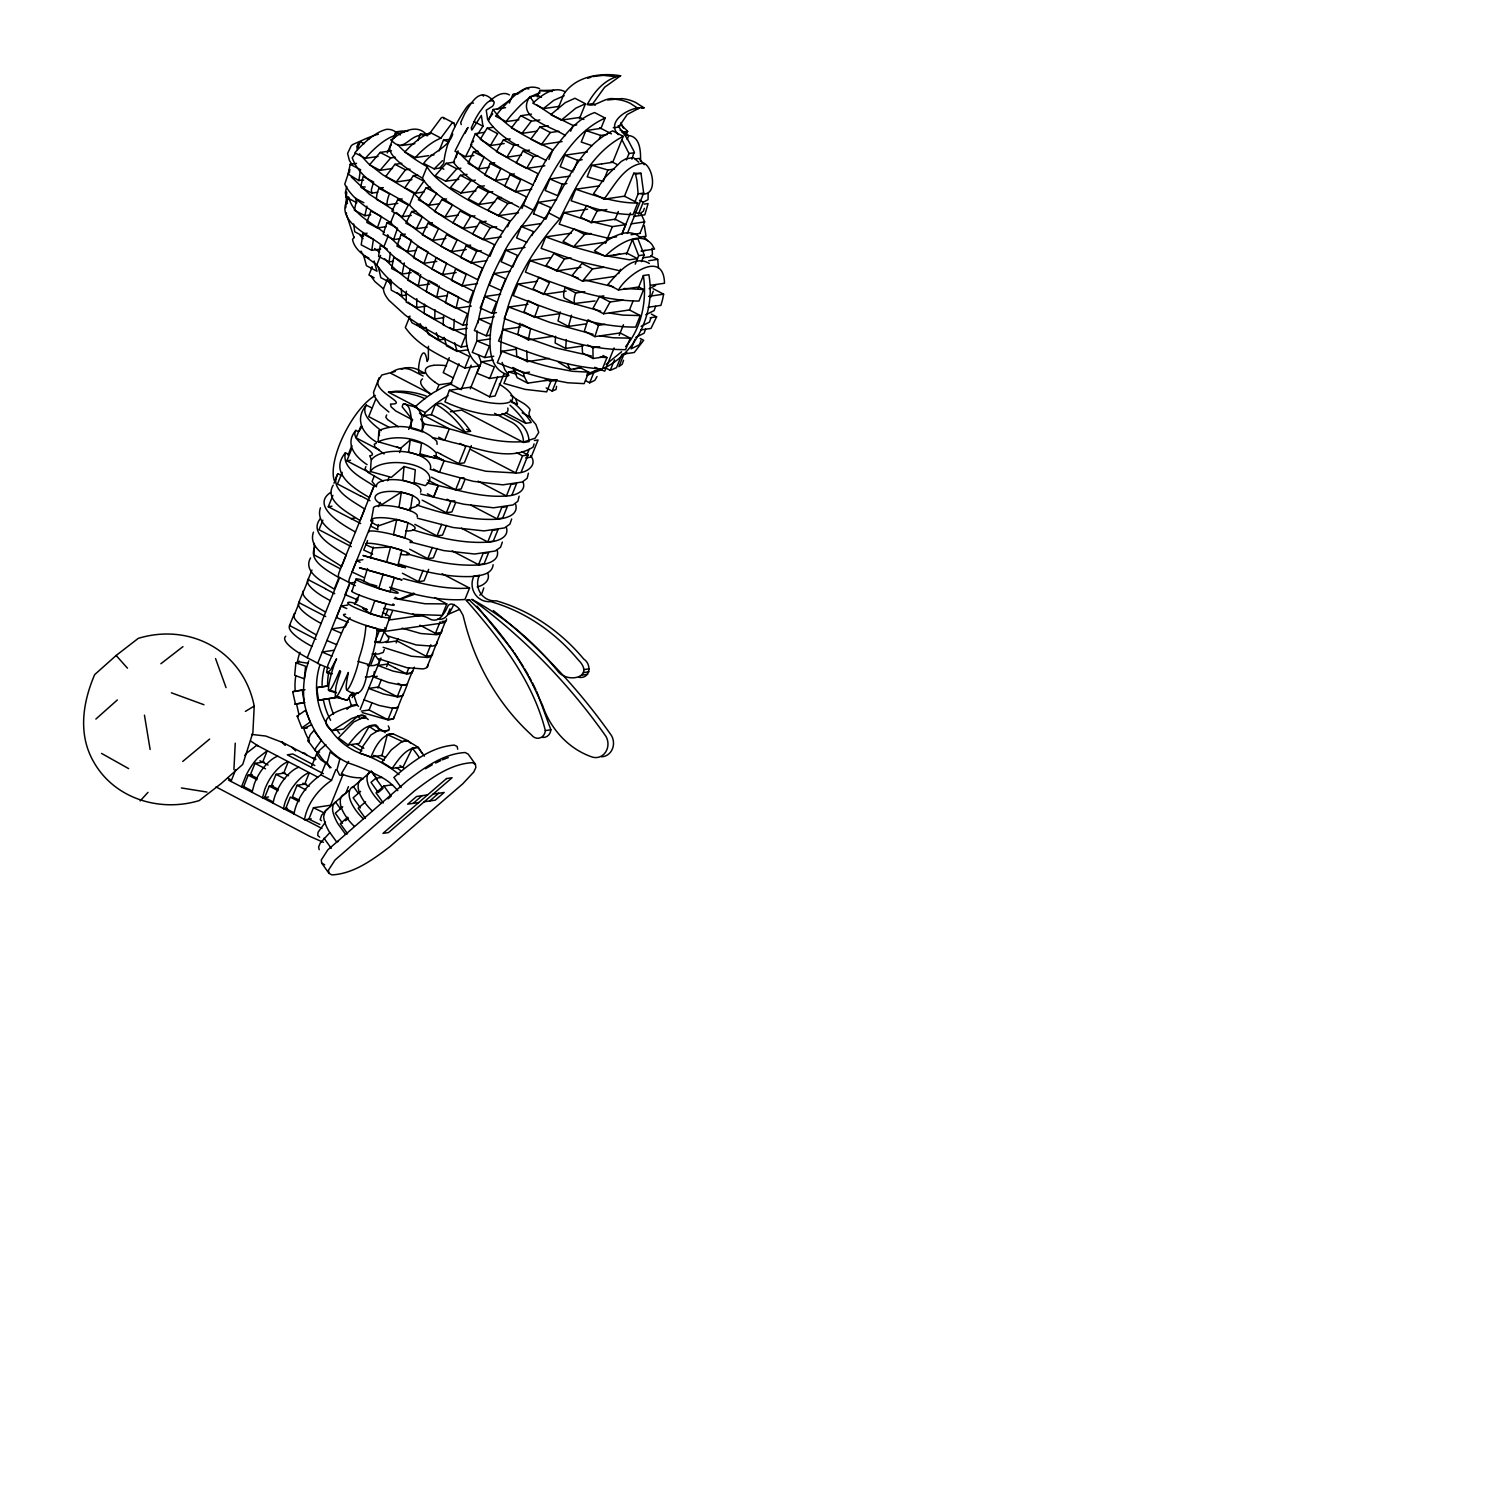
<?xml version="1.0" encoding="UTF-8"?>
<svg xmlns="http://www.w3.org/2000/svg" width="1491" height="1491" viewBox="0 0 1491 1491"><rect width="100%" height="100%" fill="white"/><g stroke="black" fill="none" stroke-linecap="round" stroke-linejoin="round"><path stroke-width="1.5" d="M330.983 674.249L326.659 672.143L327.908 665.061L342.893 630.134A29.559 11.127 -73.7 0 1 350.05 617.721M314.321 543.376L313.893 554.838L340.265 568.742M233.919 769.673L235.243 743.189M254.216 706.082L252.892 732.584L242.753 764.38L221.283 783.483L199.198 800.592C159.798 812.483 114.472 798.766 93.709 761.938C77.793 734.448 82.695 702.522 94.678 674.603L116.149 655.481L138.253 638.372C190.662 622.399 243.443 651.623 254.216 706.082L245.4 711.393M406.335 291.23L406.186 302.058L416.697 307.537L425.904 306.195M416.753 298.666L416.697 307.537M519.11 496.168L517.899 501.218L513.053 504.946L493.502 507.797L463.831 504.238L420.611 494.024M528.392 473.225L527.18 478.276L522.335 482.003L502.784 484.855L473.113 481.295L438.447 471.957A24.154 5.759 22 0 0 430.284 469.348A30.305 14.071 4 0 0 406.689 452.053A30.305 14.071 4 0 0 371.184 460.234L370.402 471.51L391.35 477.362L404.042 466.497L415.299 469.777L414.069 483.606L402.812 480.326L404.042 466.497M410.267 439.957L408.534 452.034L419.81 455.314L421.524 443.237L410.267 439.957L400.632 448.251L378.136 441.765L378.919 430.508C397.165 422.549 423.071 426.724 436.807 441.392L437.105 444.393M532.958 685.04L542.519 705.28A82.49 74.159 81.7 0 0 592.673 757.186A14.015 12.599 81.7 0 0 605.737 751.93A14.015 12.599 81.7 0 0 605.98 736.405A597.09 536.872 81.7 0 0 482.339 607.172L471.827 599.345L477.288 602.327A296.989 267.038 81.7 0 1 557.466 670.782C567.475 684.35 595.766 677.1 578.191 659.823A193.14 173.646 81.7 0 0 490.781 601.619C476.766 602.849 468.044 588.106 473.914 576.16L479.431 575.358C473.579 587.305 482.283 602.029 496.317 600.817A193.14 173.646 81.7 0 1 583.708 659.022C592.132 664.39 590.231 679.374 578.62 677.268M428.42 346.266L428.364 359.107L427.153 361.512C423.742 339.296 416.846 366.413 418.99 372.899M349.416 172.676L349.695 169.322L344.756 184.176C353.982 202.422 374.26 211.741 390.605 222.625C414.684 248.102 446.927 263.926 477.735 279.73L482.394 268.212C452.071 252.724 420.555 237.088 396.494 212.486M371.762 250.358L373.402 239.324L362.853 233.826L361.213 244.859L371.762 250.358L380.69 249.053M295.908 662.787L305.58 666.272L304.332 678.796L294.659 675.33L295.908 662.787L299.393 661.203M411.162 272.704L402.141 274.009L404.322 262.901M553.068 336.295L528.317 339.855L530.535 328.728L521.757 324.162M587.622 344.961L592.896 347.72L593.064 358.492L605.383 356.703M393.344 261.279L389.095 261.894L390.4 252.519M424.488 304.183L424.227 313.464L434.738 318.944L443.833 317.62M434.999 309.681L434.738 318.944M443.535 316.167L443.107 324.777L453.655 330.294L467.186 328.318M454.308 319.391L453.655 330.294M477.12 330.909L476.785 341.253M555.584 336.239L555.137 342.967L565.648 348.447L583.13 345.949M566.319 339.613L565.648 348.447M293.895 814.31C296.672 798.114 307.556 783.949 320.975 774.873L326.175 761.994M315.309 750.663L307.947 740.654L310.184 734.821L313.93 730.441L321.292 740.468L315.607 748.221L315.309 750.663L316.67 751.986L319.614 752.116M401.359 492.123L399.01 507.313L410.267 510.612L412.616 495.403L401.359 492.123L382.125 504.443L378.733 502.635A22.365 8.256 7 0 1 384.995 491.788A22.365 8.256 7 0 1 415.765 497.379A22.365 8.256 7 0 1 409.522 508.226M493.13 564.698C492.198 574.762 479.319 575.768 471.491 576.532C446.704 577.408 422.233 571.37 398.749 564.008M483.792 587.939L482.059 593.101L479.785 595.189M502.337 542.072L500.585 547.216L495.142 551.036L474.678 554.018L443.796 550.608L409.988 541.904M511.674 518.961L509.922 524.105L504.48 527.926L484.016 530.908L453.134 527.516L417.517 518.234M346.918 690.184C366.581 703.51 365.332 672.404 370.253 661.706A50.862 19.141 -73.7 0 0 377.167 628.736L365.91 625.437A50.862 19.141 -73.7 0 1 358.977 658.407C358.101 671.341 340.041 712.828 348.391 672.478C345.763 676.914 332.12 714.133 336.034 686.494A41.692 15.693 -73.7 0 1 340.656 671.528L339.724 670.559C321.683 714.04 329.157 675.218 336.556 658.798L330.629 669.794L327.219 673.149M370.719 214.872L364.904 215.71L366.898 206.149M429.725 284.036L418.263 285.713L420.686 274.549M556.572 386.318L556.031 389.486L552.192 391.071L546.191 387.94M252.035 792.373L254.309 783.912A22.961 8.424 -62.4 0 1 261.205 770.735L264 767.064A38.486 14.127 -62.4 0 1 277.848 756.198M273.077 803.351L273.431 801.394A22.961 8.424 -62.4 0 1 275.332 794.889L278.388 788.087A23.744 8.722 -62.4 0 1 282.228 781.713L285.042 778.041A38.486 14.127 -62.4 0 1 298.89 767.194M346.695 192.022L345.763 207.678M371.184 520.993L373.44 508.785A22.365 5.405 10.5 0 1 396.476 506.865A22.365 5.405 10.5 0 1 417.033 516.911M560.243 311.917L557.988 320.938L568.5 326.436L571.538 315.197M377.596 528.522L378.397 524.534M396.755 519.483L393.512 534.673L404.788 537.971L408.012 522.763L396.755 519.483L378.453 525.876L375.024 524.329A22.365 5.405 10.5 0 1 380.615 517.675A22.365 5.405 10.5 0 1 411.236 524.385A22.365 5.405 10.5 0 1 405.627 531.038M520.005 323.249L517.806 334.375L528.317 339.855M653.077 288.676L663.625 294.174L662.526 299.672L660.904 305.375L648.156 307.239M437.422 284.986L428.663 280.401L426.202 291.565L436.714 297.063L439.174 285.899M456.041 308.339L458.613 297.156L448.083 291.658L445.492 302.822L456.041 308.339L471.268 306.102M477.959 322.988C482.04 298.759 491.527 275.779 503.138 254.234C512.382 233.584 531.262 218.972 539.257 197.968C555.043 167.756 572.581 132.736 605.141 118.069L600.966 128.375L585.888 130.574L581.248 142.055L591.908 145.652M386.654 561.902L397.911 565.182L401.843 550.272L390.586 546.992L386.654 561.902L362.947 555.491L405.571 567.68L397.389 565.555M387.343 734.578L402.328 741.474L407.844 740.673L392.86 733.777L387.343 734.578L381.994 755.415L370.961 757.018L359.89 753.216L363.133 745.91L370.886 734.988L378.975 730.124L382.441 730.441L385.2 732.603M373.328 547.122L370.476 557.951M377.335 227.937L381.416 216.549L370.886 211.032L366.805 222.439L377.335 227.937L386.169 226.651M363.208 608.645L367.01 609.558M393.605 239.622L397.501 228.235L386.989 222.755L383.094 234.124L393.605 239.622L400.147 238.653M407.472 251.625L411.535 240.237L400.986 234.739L396.941 246.127L407.472 251.625L415.952 250.395L417.517 246.388L428.029 251.867L423.966 263.273L413.454 257.775L415.84 250.544M534.561 317.341L538.624 305.953L528.112 300.455L524.031 311.861L534.561 317.341L559.088 313.762M598.525 325.299L587.976 319.782L584.323 331.132L594.872 336.631L598.525 325.299L605.029 324.348M367.457 568.537L363.785 580.595M383.15 574.165L378.751 588.516L390.008 591.797L394.407 577.446L359.443 567.754L402.067 579.924L393.885 577.8M456.004 157.599L457.718 151.877M231.012 781.414L235.653 769.766M370.961 757.018C374.819 747.904 379.925 737.244 390.027 733.926L393.494 734.262M395.19 371.483L381.826 375.005L378.174 380.82C373.775 392.282 410.044 404.359 390.512 404.042L391.089 406.838L395.767 410.994L412.522 419.828L408.664 429.389M534.113 443.889L533.107 447.095C509.251 462.247 477.642 447.971 452.425 442.417A71.848 17.128 22 0 0 445.399 440.479L443.125 439.92A71.848 17.128 22 0 0 432.427 437.664M351.895 591.48L355.864 579.365M650.896 317.844L649.48 322.093L641.149 326.287M655.555 306.326L654.139 310.575L645.789 314.787M640.944 340.47L639.509 344.663L631.103 348.857L634.98 339.296M645.584 328.989L644.149 333.183L635.744 337.376M360.226 171.148L358.921 180.299L363.636 180.169M644.354 208.311L643.385 211.163L640.627 213.213L638.595 213.753L634.812 211.778M639.956 233.416L644.652 221.805L640.944 213.53M623.555 360.263L622.194 364.214L618.895 366.656L623.536 355.175L626.835 352.733M356.573 602.196L359.107 594.872M370.308 613.696L374.8 600.593L386.076 603.874L381.584 616.994L370.308 613.696L363.245 608.477M385.74 629.034L389.897 617.05M584.789 291.658L575.75 292.963L575.153 294.64A15.264 5.61 -62.4 0 0 574.836 303.456L595.039 300.958M597.034 376.533L594.834 380.335L589.653 382.814L585.572 380.69M462.005 285.862L466.143 274.456L455.594 268.939L451.456 280.345L462.005 285.862L477.53 283.588M442.454 274.549L446.592 263.199L436.08 257.719L431.924 269.051L442.454 274.549L456.171 272.573M346.732 186.45L345.334 192.712L346.285 197.259L356.815 202.776L355.864 198.21M384.305 649.61L383.206 652.443L378.938 653.878A48.774 11.63 22 0 1 372.098 653.971M356.517 163.358L350.18 164.29L348.204 174.112L359.163 180.821M511.935 495.161L516.576 483.55L511.059 484.37L506.418 495.963C479.263 498.124 453.283 488.303 427.041 483.065M387.287 152.977L395.767 131.898L401.284 131.096A124.443 111.9 81.7 0 1 407.919 131.171M471.081 449.723L515.681 472.871L522.54 455.799L528.075 454.997L521.198 472.069M357.933 147.404L360.263 141.645L364.158 143.676M391.033 140.042C400.054 132.96 415.225 123.473 425.475 133.5M395.078 136.762L396.625 132.941L400.445 134.917M383.336 187.624L378.882 188.276L377.577 191.948A17.911 6.56 -62.4 0 0 376.552 199.403L387.101 204.919L397.836 203.354M391.071 139.93C403.204 153.629 408.124 136.389 420.723 135.271M417.815 140.545L420.387 134.19L429.93 134.209M372.228 266.796L368.911 275.034L374.166 277.792M390.605 222.625L394.481 213.027M389.971 237.144C413.492 260.85 443.964 276.133 473.411 291.155L468.789 302.636C438.727 287.223 407.341 271.735 383.783 246.928L388.424 235.448L387.436 234.833M467.354 324.498L462.844 325.168C432.353 308.674 397.426 294.044 376.757 264.969L380.615 255.408M414.181 193.606A138.309 32.988 22 0 0 477.008 236.193L494.621 244.822L489.98 256.34L472.349 247.711A138.309 32.988 22 0 1 409.522 205.124L414.181 193.606L382.963 174.913L368.352 163.581L359.461 153.834M503.287 231.571L489.272 224.806A108.135 25.794 22 0 1 422.456 178.119L427.097 166.638L424.544 165.203A82.173 19.607 22 0 1 397.687 144.459M439.118 150.852L443.461 140.117L449.276 139.409M467.373 346.061L461.073 346.974L439.696 336.407A117.733 28.087 22 0 1 404.993 314.918L389.002 300.381A117.733 28.087 22 0 1 383.467 288.863L387.343 279.302M458.072 150.833L453.413 162.333C469.814 183.523 495.683 194.725 518.793 207.044M345.39 452.779C328.505 473.113 354.057 488.638 369.433 497.528L374.055 486.103C363.096 478.331 341.495 469.125 345.39 452.779L348.484 454.382M333.984 483.252L337.861 473.672L341.774 475.704M484.519 132.326L475.294 133.668L470.653 145.186C488.097 163.134 511.208 174.242 533.387 185.182M357.933 431.439L355.864 430.377C344.216 443.852 355.417 457.066 367.084 464.633M371.576 407.844L366.301 405.105C354.429 419.4 362.276 433.62 376.478 442.1M379.199 377.614L373.533 392.301L374.148 396.01L380.205 404.732L388.871 412.038M322.876 520.135L318.999 529.715L351.354 546.675M360.654 523.546L328.281 506.754L332.866 495.385M342.203 472.312L337.488 483.979L360.263 495.869M369.619 472.722L346.844 460.831L351.466 449.35M360.747 426.389L356.107 437.869L378.9 449.76M375.657 399.42L368.687 416.641L389.058 427.265M505.542 107.687L493.13 109.495L488.489 120.976C502.169 140.434 525.82 149.827 546.246 160.543M409.969 316.055L405.328 327.554C419.306 347.627 443.796 357.057 464.819 368.035L480.195 365.78M294.156 614.031L289.515 625.512L316.017 639.341M303.419 591.07L298.796 602.55L325.672 616.529M311.936 570.028L308.059 579.608L325.597 588.74M293.783 616.1L299.561 601.879A47.768 11.388 22 0 0 321.124 623.443M509.344 103.065L512.792 94.567L520.042 92.647M262.64 762.162L267.28 750.681L257.309 758.453A31.031 11.388 -62.4 0 0 251.513 765.927L249.91 768.424A32.504 11.928 -62.4 0 0 246.108 775.227L241.467 786.857L243.667 786.54L248.233 775.134L252.147 774.556M264.149 761.994L254.998 763.336L250.376 774.761L257.403 778.414M374.409 475.685L372.079 481.444L376.328 486.811M403.446 403.8L416.734 407.416L420.872 413.026A49.725 18.712 -73.7 0 1 422.326 420.238L422.549 431.775L411.292 428.495L411.069 416.94A49.725 18.712 -73.7 0 0 409.615 409.727C409.373 406.372 402.794 400.091 402.216 406.838L412.522 419.828M541.382 97.288L537.878 95.461L529.883 96.617C514.973 118.46 552.565 126.679 565.462 135.644M373.961 486.103L339.184 572.209A6.374 2.348 -62.4 0 0 339.613 577.539L307.258 657.736L317.769 663.234M537.3 96.896L539.891 90.504L553.59 90.261M387.66 480.736L389.188 476.934M399.569 452.556L401.098 448.754L396.587 446.666M372.34 521.738L349.733 577.707A6.374 2.348 -62.4 0 0 350.161 583.056L339.613 577.539M378.416 506.679L380.168 502.374M362.928 559.665L356.684 560.579L352.081 572.004L363.562 577.352M372.936 520.359L370.607 526.118L378.062 529.659M355.771 582.236L349.695 583.111L345.055 594.592L358.008 600.072M349.304 585.162L317.658 663.402L319.447 664.259A48.774 11.63 22 0 0 329.287 668.285M347.832 605.048L341.122 606.036L336.5 617.442L338.289 618.299A48.774 11.63 22 0 0 348.13 622.325M367.569 540.525L363.729 550.049L372.657 554.149M273.17 785.533L269.275 786.111L264.652 797.517L273.412 802.102M285.172 772.972L276.021 774.314L271.399 785.738L278.407 789.391M423.519 416.902L425.252 412.578L431.756 407.024A165.52 60.74 -62.4 0 1 444.113 398.041L448.12 395.73M449.238 357.728L443.218 372.62L453.469 377.987M436.677 390.512L439.006 384.771L451.885 382.889M462.844 325.168L467.484 313.688C438.112 298.591 407.192 283.588 384.697 258.763M421.338 431.57L424.432 423.929L420.63 419.12M283.681 773.139L288.303 761.659A38.486 14.127 -62.4 0 0 274.456 772.524L271.66 776.196A22.961 8.424 -62.4 0 0 264.764 789.373L262.491 797.834L268.548 796.958M346.024 625.642L347.72 621.449M354.634 604.358L357.244 597.891M431.179 414.908L435.521 404.136L441.038 403.334L446.033 406.353A96.878 87.112 81.7 0 1 469.87 430.265L470.541 431.346L465.024 432.166L431.309 414.573L424.022 415.635M507.611 226.8L509.941 221.059L493.912 213.325A108.135 25.794 22 0 1 427.097 166.638M461.073 346.974L465.695 335.494L449.592 327.61M557.914 108.936L563.971 93.914C575.88 76.153 600.631 72.332 620.61 75.799L604.638 87.242L592.878 103.624L587.342 104.426C594.182 91.473 605.626 78.296 620.61 75.799M493.838 273.561L489.197 285.079L500.939 290.391L505.579 278.873L493.838 273.561L509.829 271.232M500.641 294.212L484.836 296.523L480.195 307.985L491.918 313.296L496.466 312.644M425.252 412.578L414.722 407.08L421.207 401.526A165.52 60.74 -62.4 0 1 433.564 392.543L442.38 387.567A165.52 60.74 -62.4 0 1 450.729 384.156L458.967 363.729M521.98 208.498L526.621 196.998C502.877 185.126 477.865 173.236 459.657 153.368M505.784 250.208L501.125 261.726L512.867 266.908L517.526 255.408L505.784 250.208L525 247.413M503.939 374.111L495.087 396.01L489.57 396.811L470.97 387.12L449.369 390.269L444.914 401.843A35.504 8.461 22 0 0 451.978 404.918L455.687 406.353A41.133 9.822 22 0 0 463.235 409L467.056 410.174A49.874 11.891 22 0 0 474.567 412.168L478.238 413.007A59.64 14.22 22 0 0 485.209 414.256L486.867 414.479A67.635 16.14 22 0 0 494.416 415.057A72.724 17.352 22 0 0 499.41 414.889L501.591 414.573M494.155 316.819L478.984 319.018L474.343 330.499L486.215 335.792L490.502 335.177M534.934 181.343L538.046 173.664C515.867 162.724 492.757 151.616 475.294 133.668M541.382 223.501L521.216 226.446L516.576 237.926L526.752 242.269M464.819 368.035L469.46 356.517L455.445 349.733M548.912 159.518L552.788 149.939C531.691 139.036 507.294 129.456 493.13 109.495M306.27 783.949L297.044 785.291L292.441 796.716L299.449 800.369M490.483 338.904L476.896 340.88L472.256 352.361L484.78 357.56L493.763 356.256M491.918 313.296L496.559 301.816L484.836 296.523M471.175 365.146L461.259 389.673L450.729 384.156M533.405 213.865L538.307 202.31L556.59 199.645M311.228 767.25L317.248 752.34L325.895 744.568M304.704 784.117L309.345 772.636A38.486 14.127 -62.4 0 0 295.498 783.502L292.683 787.173A23.744 8.722 -62.4 0 0 288.844 793.547L285.787 800.35A22.961 8.424 -62.4 0 0 283.886 806.836L283.532 808.812L287.502 808.234M486.215 335.792L490.856 324.311L478.984 319.018M565.89 176.628L549.806 178.976L545.147 190.494L557.671 195.675L562.312 184.176L566.878 183.505M570.68 131.189L572.991 125.449L576.812 124.89M470.28 388.834L479.86 365.127M531.952 235.503L533.498 231.664L521.216 226.446M579.403 118.758L585.46 103.755L574.911 98.257L565.294 102.637L550.794 114.621L561.343 120.119L579.943 117.398L583.876 119.466M587.398 151.97L564.791 155.213L560.15 166.694L573.047 171.838M481.612 361.773L476.952 373.272L489.719 378.434L494.36 366.935L481.612 361.773L493.074 360.095M484.78 357.56L489.421 346.08L476.896 340.88M434.272 455.594L444.132 460.738L439.491 472.274L433.452 469.125M537.226 281.277L517.899 284.091L513.239 295.609C552.434 310.594 593.045 327.274 635.632 327.088L640.273 315.589L629.463 309.942L603.52 313.762L592.971 308.264L599.531 296.504L603.836 295.87M528 304.257L508.878 307.053L504.238 318.534C543.078 333.369 583.372 349.938 625.586 349.658L630.227 338.177L620.163 332.94L594.872 336.631M352.193 697.602L353.926 693.315M385.554 615.41L387.884 609.67M427.414 493.763L433.583 496.988L438.224 485.526L427.936 480.139M433.657 497.025L438.279 485.619M546.023 219.047L550.664 207.529L538.307 202.31M550.123 257.663L530.05 260.59L525.391 272.108C561.641 286.477 599.494 300.791 638.987 301.052L643.627 289.534L638.744 286.98L618.467 289.981L607.918 284.464C617.386 273.524 633.395 253.545 649.349 263.478M520.62 326.995L503.194 329.53L498.553 341.01C531.952 353.889 566.3 366.711 602.327 369.078L606.967 357.598L602.923 355.492M370.979 664.352L375.62 652.853M389.524 618.43L392.618 610.77M330.611 805.233L313.464 807.749L308.861 819.155L319.82 824.43M571.388 233.155L545.743 236.901L541.121 248.382L579.142 261.577L618.355 270.449M573.811 169.918L577.688 160.357L582.18 159.705M515.588 349.285L501.945 351.28L497.304 362.742L505.803 366.041A100.997 24.098 22 0 0 546.731 378.77L567.736 382.777L584.137 383.634L588.777 372.154L580.595 367.886L570.289 369.377L558.342 362.127M440.758 454.177L458.855 463.626L465.788 446.461L459.992 443.442M311.172 818.82L304.444 819.808C307.202 803.612 318.105 789.447 331.524 780.371L335.848 769.636M360.132 709.548L380.951 658.034M587.547 209.206L563.859 212.617L559.2 224.135L584.714 232.577L607.694 238.131M489.57 396.811L497.603 376.906M471.305 445.66L464.372 462.825L458.855 463.626M599.233 185.89L575.731 189.227L571.09 200.745C591.088 207.491 611.72 214.685 633.06 214.555L637.719 203.056L624.505 196.16L604.041 199.179L593.53 193.681L605.029 177.41L621.207 161.494L625.94 158.773L633.47 157.673L638.744 162.239M402.421 573.234L418.524 581.658L423.164 570.177M409.671 549.228L427.805 558.696L432.371 547.402M414.852 524.347L437.012 535.921L441.727 524.254M422.195 500.156L446.349 512.774L450.99 501.293L454.68 500.752M431.458 477.195L455.631 489.812L460.29 478.276L463.981 477.735M599.196 139.259L600.743 135.439L607.191 134.488M330.07 806.594L343.116 774.276M369.228 709.66L371.837 703.193M377.931 688.115L381.416 679.486M386.635 666.57L388.387 662.265M396.215 642.863L397.948 638.558M428.681 569.357L424.059 580.838L418.524 581.658M437.124 548.464L433.322 557.876L427.805 558.696M446.461 525.391L442.529 535.101L437.012 535.921M455.743 502.392L451.885 511.953L446.349 512.774M465.043 479.394L461.148 489.011L455.631 489.812M515.103 370.924L508.599 371.874L503.958 383.392L525.074 389.375L546.675 391.872L551.316 380.354L544.42 380.354M601.712 163.861L591.797 165.315L587.174 176.795L603.24 181.473L607.862 169.993L614.46 169.023M345.819 793.119L348.428 786.652M507.015 374.521C487.65 368.314 488.936 342.744 491.229 326.436C497.081 293.205 512.326 262.23 531.653 234.795C562.126 203.205 570.55 151.281 612.671 130.835L623.219 136.352L612.726 162.314L601.674 163.917M387.958 719.743L392.599 708.244L398.078 707.442L393.456 718.942L387.958 719.743L369.116 709.977L361.362 711.095M397.221 696.763L401.862 685.282L407.341 684.481L402.719 695.962L397.221 696.763L378.397 687.016L368.706 688.432L383.69 694.042L395.693 696.483A30.286 7.231 22 0 0 403.26 693.93L398.637 705.355A30.286 7.231 22 0 1 391.071 707.908L379.087 705.467L364.084 699.857M395.32 667.987L406.484 673.802L408.832 667.968M517.433 404.098L515.625 398.768L512.326 395.842A49.725 18.712 -73.7 0 0 510.779 395.506M626.201 135.29L627.562 131.152L621.579 125.356L618.001 125.878M627.115 139.539L628.736 135.551C640.459 136.762 640.813 152.138 640.496 161.196M414.33 667.167L411.982 673L406.484 673.802M434.701 597.611L446.797 603.93L442.156 615.392L413.026 614.385L383.541 608.347M386.206 642.491L396.997 640.906L426.184 656.282L430.824 644.802M419.903 625.195L435.465 633.321L440.106 621.84M626.406 159.966L629.016 153.517L621.933 139.725M449.984 608.85L447.654 614.59L459.209 609.558M631.923 159.164L634.197 151.802L627.45 138.905L618.821 126.921L627.152 114.546L638.968 108.228M426.911 667.409L431.514 655.984M440.721 633.209L431.682 655.481L426.184 656.282M605.439 243.387L612.354 226.613L625.717 224.656L621.84 234.255M614.87 219.997L618.318 211.498M624.319 196.607L633.768 173.236L641 173.31L643.683 193.084L627.376 233.453M478.555 564.698L483.103 553.422L488.619 552.621L484.072 563.896L478.555 564.698L452.202 550.943M497.155 518.887L501.777 507.425L507.294 506.623L502.672 518.085L497.155 518.887L470.802 505.132M442.119 573.737L469.553 588.069L464.931 599.494C439.323 601.246 413.939 594.704 389.654 587.23M552.192 391.071L556.851 379.553M526.528 455.78L529.137 449.35M621.877 234.162L630.451 212.971M634.737 202.366L638.148 193.886L636.918 180.448L635.483 174.112L633.768 173.236M638.595 213.753L643.236 202.236L648.045 199.645L648.156 193.196M618.709 273.543L620.424 269.312M626.425 254.458L632.408 239.604L637.943 238.802L644.187 254.868L641.447 261.652M635.222 264.168L638.651 255.669L632.408 239.604M589.653 382.814L594.313 371.315M614.106 347.943L604.731 371.166L594.704 367.326M619.212 335.289L623.48 324.74M629.444 309.979L632.93 301.368M638.148 288.453L643.366 275.537L648.883 274.735C655.388 311.302 637.887 351.615 603.911 368.277M604.973 367.606L610.248 370.346L614.516 359.797M487.743 541.96L492.515 530.349L498.031 529.547L493.26 541.158L487.743 541.96L461.39 528.205M500.678 353.572C500.491 303.046 527.292 255.781 559.945 218.786C575.041 188.108 591.424 152.585 623.219 136.352M478.536 168.874L484.053 157.282L473.542 151.784L468.025 163.395L478.536 168.874L489.048 167.346M495.254 180.486L500.715 168.893L490.204 163.395L484.743 175.006L495.254 180.486L508.114 178.603M515.215 191.668L520.583 180.076L510.034 174.577L504.666 186.17L515.215 191.668L531.653 189.264M480.009 366.264C460.253 352.882 466.012 324.479 470.038 304.649C477.828 274.959 491.75 247.077 509.512 222.122C530.106 200.129 536.425 169.21 556.031 146.23C566.673 133.034 578.061 118.311 594.629 112.57L605.141 118.069M402.384 216.717L408.292 205.068L397.78 199.57L391.872 211.237L402.384 216.717L411.292 215.431M416.436 228.719L422.214 217.071L411.665 211.573L405.906 223.221L416.436 228.719L427.171 227.154M451.475 251.699L457.066 240.07L446.555 234.59L440.963 246.201L451.475 251.699L466.292 249.537M470.634 245.139L466.161 245.791L460.533 257.421L471.081 262.919L476.71 251.308L481.183 250.656M543.619 294.417L549.396 282.768L538.885 277.289L533.107 288.937L543.619 294.417L566.114 291.136M651.343 314.061L656.618 316.819L650.989 328.43L640.72 329.94M618.355 134.656C604.787 121.256 630.879 105.786 644.019 107.818L635.632 102.469A46.501 41.823 81.7 0 0 621.822 98.592L607.601 99.972M355.864 430.377C348.391 441.019 381.976 454.401 369.731 455.743L371.427 459.806M432.856 240.368L438.447 228.738L427.936 223.259L422.344 234.87L432.856 240.368L445.865 238.467M597.145 210.995L586.615 205.497L580.614 217.183L591.126 222.662L597.145 210.995L606.874 209.56M492.682 113.912L487.687 119.876L486.234 110.204L492.626 106.196A3.411 1.249 -62.4 0 0 493.54 104.594L493.745 104.072A3.746 1.379 -62.4 0 0 494.117 101.854C488.918 97.045 482.749 108.303 479.785 111.788A35.952 13.195 -62.4 0 0 475.182 119.392L471.268 127.946L471.771 130.09A3.094 1.137 -62.4 0 0 472.256 129.549L481.351 115.441L482.972 126.213L478.276 133.277M467.727 127.76A55.931 20.52 -62.4 0 0 460.849 139.576L454.979 151.206L465.527 156.704L471.398 145.074A55.931 20.52 -62.4 0 1 471.92 144.068M424.432 756.161A194.165 174.577 81.7 0 0 417.815 747.308L412.299 748.109L403.129 766.84L392.096 768.443L381.92 762.106L391.276 749.898L400.837 742.388L404.974 740.915L408.273 741.157L418.449 747.513L421.767 752.918M465.006 133.351L467.988 127.462M352.547 692.327L347.179 700.323L335.922 697.024M603.52 313.762L610.061 302.002L622.996 300.12M313.445 532.175C307.481 548.725 330.667 558.771 341.569 566.505L346.173 555.081C335.494 547.942 307.649 534.169 320.323 518.682M392.096 768.443C398.432 759.683 406.242 746.991 418.449 747.513M444.97 216.996L452.444 205.106L441.932 199.608L434.459 211.498L444.97 216.996L458.333 215.039M510.239 138.868L503.399 139.874L496.391 151.691L506.903 157.189L513.91 145.354L518.477 144.683M320.416 507.816C314.545 525.298 339.221 535.437 350.832 543.451M529.51 150.125L522.95 151.094L516.11 162.892L526.64 168.39L533.498 156.592L537.86 155.959M490.446 145.54L490.837 144.851A96.524 35.43 -62.4 0 1 497.118 134.525L497.659 133.687L487.147 128.189L486.588 129.046A96.524 35.43 -62.4 0 0 480.326 139.353L490.446 145.54L504.182 143.527M428.513 155.66L415.262 157.599L404.713 152.082L409.391 147.218A92.982 34.107 -62.4 0 1 430.265 132.68L441.206 117.938A7.418 2.721 -62.4 0 1 443.423 117.621L453.972 123.119L454.848 126.735M415.262 157.599L419.94 152.716A92.982 34.107 -62.4 0 1 440.814 138.178L451.736 123.455A7.418 2.721 -62.4 0 1 453.972 123.119M348.633 761.398L341.364 773.736L344.011 774.91A54.422 48.942 81.7 0 0 359.201 777.799L359.648 777.78A4.883 4.38 81.7 0 1 362.891 779.122M369.153 726.452L376.179 731.149L381.696 730.348L374.688 725.651L369.153 726.452L359.219 743.394L348.167 744.997L338.476 737.84L353.833 721.924L362.891 717.562L366.134 717.767L368.221 719.575M428.905 205.292L436.677 193.364L426.128 187.847L418.375 199.794L428.905 205.292L439.584 203.727M470.634 216.493L460.123 210.995L452.91 222.849L463.421 228.347L470.634 216.493L475.014 215.841M486.159 221.283L479.692 222.215L472.517 234.068L483.047 239.566L490.241 227.732L496.708 226.781M564.418 258.968L553.906 253.489L546.153 265.417L556.665 270.915L564.418 258.968L571.072 257.999M604.041 199.179C614.422 185.48 624.841 164.532 643.982 163.171C653.897 168.148 657.829 197.222 641.055 193.774M452.742 134.115C448.139 148.522 431.905 151.691 423.649 163.395L434.179 168.874L441.97 167.738M348.167 744.997C355.249 736.554 363.618 724.626 375.825 724.943L377.913 726.751L378.695 730.05M415.374 193.234L423.873 181.175L413.361 175.696L404.862 187.736L415.374 193.234L424.134 191.948M401.843 163.32L394.929 164.327L385.74 176.46L396.289 181.958L405.477 169.825L410.081 169.154M301.816 727.869L297.175 716.071L305.58 710.238L310.203 722.035L301.816 727.869L305.599 728.335M531.467 114.173L520.769 115.72L511.413 127.891L521.925 133.389L531.299 121.218L539.835 119.97M548.278 125.784L539.835 127.015L530.777 139.148L541.308 144.646L550.384 132.513L558.827 131.283M467.037 174.335L460.439 175.304L450.487 187.568L460.999 193.047L470.951 180.784L475.349 180.15M650.989 296.933L653.244 291.211M592.486 268.92L581.975 263.422L572.004 275.686L582.515 281.184L592.486 268.92L603.725 267.28M315.179 546.452C306.922 560.896 329.045 571.333 338.886 577.669L334.245 589.15C324.404 582.813 302.282 572.376 310.538 557.932M354.224 237.162L352.51 239.399C354.802 251.494 368.091 257.663 376.757 264.969M484.37 185.853L477.921 186.804L468.36 198.993L478.872 204.491L488.433 192.283L492.738 191.649M501.554 197.427L497.304 198.042L487.855 210.231L498.404 215.729L507.853 203.54L512.084 202.925M454.531 162.109L446.238 163.32L435.186 175.733L445.734 181.231L456.786 168.818L460.924 168.203M584.491 234.441L573.979 228.943L563.039 241.356L573.569 246.835L584.491 234.441L591.088 233.472M618.467 289.981C627.021 274.698 663.663 248.941 664.501 283.253L651.045 285.21M625.661 346.564C641.95 327.144 647.057 300.176 643.366 275.537M329.679 832.798L320.248 843.049L318.608 846.963L319.204 849.684M391.481 150.777L380.186 152.436L369.526 164.83L380.075 170.328L390.735 157.934L395.245 157.263M325.523 822.1L318.068 832.202L317.713 835.445L319.689 837.159M395.04 131.543A88.509 32.467 -62.4 0 0 386.616 129.344A88.509 32.485 -62.4 0 0 355.995 151.448L354.821 152.809L365.37 158.307L366.544 156.965A88.509 32.485 -62.4 0 1 394.5 135.606M434.179 168.874L442.473 160.674M140.173 800.909L147.982 792.373M366.301 405.105C360.17 415.56 374.222 424.767 381.1 430.675M497.006 109.421L509.736 100.121M328.039 808.513L321.609 815.242L320.155 819.696L321.497 820.665M337.861 473.672C328.076 489.626 354.113 501.721 364.755 509.121L360.095 520.639C349.453 513.239 323.435 501.144 333.201 485.171M564.921 91.659C553.291 85.527 541.177 95.778 532.809 103.159L543.32 108.657L553.813 100.307L564.138 95.759M561.343 120.119L575.843 108.135L585.46 103.755M95.853 719.072L117.323 699.969M346.9 709.343L351.373 705.336L356.908 704.535L353.74 694.806L350.068 695.346M357.821 716.165L359.89 718.569L365.407 717.767L363.357 715.363L357.821 716.165L343.34 729.062L332.288 730.665C311.749 717.152 346.937 707.219 357.039 705.094L358.548 706.324M621.617 351.746L606.129 364.382M640.198 237.628A115.292 42.307 -62.4 0 0 624.953 233.006A115.292 42.307 -62.4 0 0 600.873 245.176L594.406 250.805L604.917 256.303L611.385 250.656A115.292 42.307 -62.4 0 1 635.464 238.485A115.292 42.307 -62.4 0 1 652.107 244.71L654.549 249.053L641.95 250.898M348.801 790.621L325.187 810.974L323.659 816.602A31.031 11.798 49.2 0 0 325.15 823.256L326.026 825.455A32.504 12.357 49.2 0 0 329.101 831.493L336.5 841.744L338.42 841.464M352.267 787.621L371.296 771.22L377.353 779.588L371.296 771.22M342.744 806.761L335.289 813.191L342.52 823.312M360.598 791.367L353.143 797.797L360.375 807.917M375.751 778.302L371.017 782.384L378.248 792.504L382.982 788.441L375.751 778.302L382.143 777.37M347.738 817.217L340.302 823.647L347.533 833.767L345.39 834.084L337.991 823.833A32.504 12.357 49.2 0 1 334.916 817.795L334.04 815.596A31.031 11.798 49.2 0 1 332.549 808.942L333.108 804.972L335.587 801.972L340.414 808.718M365.612 801.823L358.175 808.234L365.407 818.373M392.524 784.751L383.97 785.999L376.03 792.839L383.262 802.959M345.502 820.74L348.484 818.186M388.033 798.859L391.201 796.119L383.97 785.999M413.156 803.388L422.102 795.672M429.725 800.965L438.652 793.268M461.222 124.592L460.719 122.448L464.633 113.875A35.952 13.195 -62.4 0 1 469.236 106.29C475.368 96.878 482.376 89.311 493.092 100.587M182.722 761.454L209.635 739.07M332.288 730.665L351.41 718.55L361.288 715.028L365.873 716.276M360.263 141.645L356.852 146.248L357.355 149.734M355.603 153.163L352.211 157.748C360.692 181.958 389.524 191.985 409.522 205.124M160.879 663.737L182.964 646.628M489.849 100.717C495.087 96.598 502.597 90.746 509.4 94.921M386.635 414.983L385.796 417.219L387.585 419.586L398.265 426.78M379.683 432.204L378.639 433.49L379.497 435.54M365.873 466.608L365.034 468.845L368.389 472.61L383.094 481.034M655.649 285.433L649.163 288.732M597.91 369.824L599.494 368.817M425.345 768.778L432.241 764.827M378.136 441.765C396.382 433.806 422.288 437.981 436.024 452.668L436.323 455.65L434.72 458.054L420.22 453.879M330.499 492.515C310.109 506.213 343.731 525.652 355.473 531.97M435.652 763.038L440.74 760.596M309.438 740.897A49.445 44.469 81.7 0 1 303.773 728.354L311.619 724.794M367.457 139.464L369.488 138.588M414.722 594.201L400.986 599.065M586.932 374.017L596.456 370.271M586.746 375.471L601.973 369.451M442.436 759.795L448.251 757.614M413.808 593.083L399.141 599.326L395.245 597.295M587.789 78.278L591.032 77.159M477.195 586.839C483.308 585.739 490.502 580.539 487.874 573.513M536.76 691.489L550.869 729.789L545.352 730.59C532.604 680.194 499.783 638.819 466.348 600.426L468.938 599.643L474.734 605.197A306.065 275.201 81.7 0 1 532.902 684.947M540.077 92.796C528.112 96.263 519.427 106.141 511.32 115.068A83.682 30.696 -62.4 0 0 506.083 121.628L495.571 116.149A83.682 30.696 -62.4 0 1 500.808 109.57C510.537 99.748 523.844 81.912 539.556 88.621M376.272 443.293L374.297 444.169L374.893 446.965L384.044 453.972M610.248 370.346L616.529 367.662L621.933 354.28L634.253 352.491L643.683 340.302L640.179 338.476M592.654 76.581L603.408 75.351L615.093 76.6M525.242 441.466L535.101 438.224L538.754 432.409L535.903 424.525L532.101 419.996A71.81 17.128 22 0 1 530.256 417.294L529.827 416.455A71.81 17.128 22 0 1 529.771 410.938L530.013 409.969A24.9 5.945 22 0 0 529.529 408.702A29.503 7.045 22 0 0 523.881 403.576L515.737 398.824M354.746 694.75L355.79 694.545L351.951 695.048M295.46 704.106L292.683 691.656L293.895 691.433L302.207 690.016L304.201 702.541A82.918 74.569 81.7 0 0 328.486 748.314A59.006 53.061 81.7 0 0 340.544 758.789L341.514 759.404A50.135 45.084 81.7 0 0 348.764 763.075L356.069 765.666A248.755 223.669 81.7 0 1 380.019 776.438L381.677 777.333A57.59 51.775 81.7 0 1 397.78 790.659M294.659 704.181L304.201 702.541A85.453 76.824 81.7 0 1 308.767 660.848M297.194 690.929L305.003 689.681M304.909 702.596L296.56 703.957L298.908 714.375M337.898 697.266L318.608 700.192L316.632 687.668L328.449 685.823M318.608 700.192L339.519 696.931M380.075 170.328L392.468 168.483M529.51 372.098L523.416 372.974L512.904 367.494L517.191 377.67L527.702 383.168L550.309 379.832M512.792 94.567L518.309 93.747M543.32 108.657L558.92 106.42M487.147 128.189L493.372 127.294M401.582 145.54L414.833 143.658M521.925 133.389L536.779 131.208M365.37 158.307L378.043 156.462M613.304 127.723L619.138 127.089M430.34 155.437L434.011 154.896M473.542 151.784L477.996 151.131M623.462 132.103L627.748 131.469M541.308 144.646L562.107 141.57M506.903 157.189L521.496 155.045M490.204 163.395L494.714 162.743M413.361 175.696L417.704 175.062M396.289 181.958L411.889 179.684M377.782 192.227L371.762 193.103L371.371 189.711L373.626 181.995L363.096 176.497L360.747 186.692L365.239 187.027M526.64 168.39L544.83 165.743M629.016 153.517L634.532 152.716M445.734 181.231L458.837 179.311M346.285 197.259L348.279 196.98L346.956 201.956A53.881 19.774 -62.4 0 0 347.459 203.577M510.034 174.577L514.395 173.944M426.128 187.847L430.508 187.214M635.259 158.978L639.21 158.4L644.168 164.681M397.78 199.57L402.216 198.918M565.853 176.721L569.991 176.106M460.999 193.047L475.983 190.867M441.932 199.608L446.536 198.937M635.483 174.112L641 173.31M411.665 211.573L415.933 210.958M478.872 204.491L494.77 202.161M386.989 222.755L391.481 222.103M427.936 223.259L432.334 222.625M362.853 233.826L367.103 233.192M638.148 193.886L643.683 193.084M498.404 215.729L518.514 212.784M400.986 234.739L405.328 234.106M463.421 228.347L476.952 226.371M644.205 204.118L648.1 203.54L644.839 214.816L633.619 216.456M591.126 222.662L615.205 219.177L625.717 224.656M483.047 239.566L501.349 236.901M631.252 223.855L644.615 221.898M423.966 263.273L436.807 261.391M607.545 238.15L616.622 236.827M631.047 234.721L640.124 233.397M573.569 246.835L605.924 242.157M639.397 237.218L646.013 236.249L644.354 225.7M471.081 262.919L486.718 260.645M604.917 256.303L619.604 254.16M614.068 255.017L626.947 253.135L637.458 258.633L629.5 259.788L605.737 255.781M641.055 251.084L645.361 250.451M638.651 255.669L644.187 254.868M642.994 257.813L650.952 256.657L652.424 254.271L652.163 248.27M556.665 270.915L580.931 267.336M390.623 279.451L391.22 290.167L401.769 295.684L405.962 295.069M648.715 260.72L657.699 259.397L658.482 268.175M436.714 297.063L447.393 295.498M582.515 281.184L615.634 276.301M408.795 316.595L412.038 322.801L422.568 328.281L426.407 327.722M648.566 296.392L663.625 294.174M425.811 327.219L428.551 334.431L439.062 339.929L445.157 339.035M568.5 326.436L585.758 323.92M650.132 317.751L656.618 316.819M444.132 337.339L446.573 345.875L457.103 351.391L468.081 349.789M592.896 347.72L599.699 346.732M516.24 347.496L516.725 356.144L527.236 361.623L549.21 358.418M416.753 406.968L388.48 392.208L395.171 391.276A96.878 87.112 81.7 0 1 426.65 396.233M489.234 378.509L508.58 375.676M573.811 368.873L580.595 367.886M450.375 411.777L461.67 410.137L523.583 442.454L529.1 441.653A22.645 20.352 81.7 0 0 517.843 421.804L502.076 413.566M506.064 413.007L525.745 423.295L531.243 422.493L530.572 421.394A96.878 87.112 81.7 0 0 510.332 400.11M346.844 460.831L350.515 460.29M534.43 440.497L538.083 439.957L531.15 457.122L525.671 457.923M515.681 472.871C525.074 473.896 538.773 465.77 530.572 455.538M328.281 506.754L331.953 506.213M351.056 518.644L354.783 518.029M466.348 600.426L470.019 599.885M422.959 615.112L393.121 619.473A48.774 11.63 22 0 1 388.834 619.678M345.521 626.891L331.636 628.922L333.369 629.78A48.774 11.63 22 0 0 341.234 633.041M441.932 621.579L445.604 621.039L440.963 632.519L435.465 633.321M334.208 650.244L322.261 651.996L324.05 652.853A48.774 11.63 22 0 0 331.915 656.115M377.223 676.318L373.346 676.877L388.35 682.487L400.334 684.928A30.286 7.231 22 0 0 407.9 682.375L412.522 670.95A30.286 7.231 22 0 1 404.956 673.522L392.953 671.08L377.969 665.471L387.66 664.054L395.32 668.043M316.632 687.668L327.685 686.065M583.689 669.627L589.206 668.825M583.466 672.59L588.982 671.789M582.161 675.069L587.678 674.267M303.773 728.354L307.463 727.813M383.28 731.186L388.778 730.385M427.619 794.871L416.567 796.492L407.639 804.189L418.691 802.568M433.136 794.069L444.188 792.448L435.242 800.164L424.208 801.767M506.083 121.628L518.887 119.783M465.527 156.704L473.858 155.511M296.206 691.209L292.683 691.656M433.881 365.332L431.756 365.63A72.724 17.352 22 0 0 428.364 366.693A67.635 16.14 22 0 0 425.867 368.743L425.625 369.246A59.342 14.146 22 0 0 425.587 372.172L425.83 372.843A49.874 11.891 22 0 0 427.619 375.676L428.979 377.223A41.133 9.822 22 0 0 432.614 380.41L434.869 382.087M388.48 392.208L389.636 392.077A96.878 87.112 81.7 0 1 421.133 397.035L424.972 398.749M446.797 603.93L424.972 603.743L394.22 598.431M515.774 472.982L485.88 471.249L443.069 460.533A24.154 5.759 22 0 0 426.799 456.488L423.668 456.078A31.218 7.455 22 0 1 419.157 455.072M469.553 588.069C447.095 589.746 424.767 584.547 403.278 578.601M523.49 441.616C500.901 443.405 478.518 437.366 457.066 430.936A71.848 17.128 22 0 0 450.04 429.017L447.766 428.439A71.848 17.128 22 0 0 431.29 425.326L428.234 424.823A24.9 5.945 22 0 1 424.711 424.003L424.432 423.929M552.583 380.429L556.982 380.112M549.266 381.062L555.863 380.596M637.719 203.056C616.361 203.186 595.748 195.973 575.731 189.227M640.273 315.589L622.996 315.123L609.465 313.054M630.227 338.177L612.95 337.749L599.568 335.699M390.586 546.992L373.44 547.924L369.954 546.619A22.365 2.74 13.4 0 1 374.744 543.824A22.365 2.74 13.4 0 1 405.123 551.577A22.365 2.74 13.4 0 1 400.352 554.372M539.891 90.504L552.229 91.473M251.569 734.411L265.789 736.051L282.824 742.555M641.503 107.874L644.019 107.818M588.777 372.154L572.376 371.296L551.372 367.289A100.997 24.098 22 0 1 510.444 354.56L501.945 351.28M643.627 289.534L624.17 288.471M422.773 134.712L428.234 134.712M600.09 357.132L606.967 357.598M342.762 775.45L339.594 775.115L336.947 769.766L339.836 759.18L330.126 751.986L327.237 762.572L329.884 767.921M612.354 226.613L591.349 221.581M591.48 356.014L555.304 347.813L503.194 329.53M420.313 372.843L424.357 373.458M308.302 663.29L297.51 661.631A44.19 39.735 81.7 0 1 300.045 652.331M181.399 787.956L207.007 792.056M420.387 134.19L427.675 135.756M613.491 286.812L584.211 279.842M600.724 311.153L559.46 299.672L517.899 284.091M593.083 334.301L550.16 322.503L508.878 307.053M603.687 255.352L573.327 246.854L545.743 236.901M600.743 135.439L585.888 130.574M607.862 169.993L591.797 165.315M516.445 374.26L508.599 371.874M414.517 482.637L425.215 485.637L426.538 484.631A30.305 14.071 4 0 0 410.454 464.186A30.305 14.071 4 0 0 370.402 471.51M511.748 402.44L517.47 404.024M371.259 584.342L376.943 586.038M366.879 609.484L352.715 602.662A22.365 2.796 19.2 0 0 355.212 607.694A22.365 2.796 19.2 0 0 384.995 617.535A22.365 2.796 19.2 0 0 382.497 612.503M357.915 661.352L369.172 664.651M326.659 672.143L332.288 673.802M328.244 689.848L335.755 692.048M329.008 690.687L336.519 692.868M335.065 696.427L347.179 700.323M578.135 278.016L530.05 260.59M443.461 140.117L449.071 141.887M589.374 221.059L563.859 212.617M412.839 529.827C437.124 537.338 462.508 543.842 488.116 542.109C496.093 541.68 509.531 538.121 506.437 527.553M406.968 553.701C429.427 560.523 452.798 566.058 476.43 565.07C484.78 564.809 500.342 561.902 497.193 550.272M402.123 628.177L420.797 633.526L436.639 634.719A48.774 11.63 22 0 0 441.802 630.358M416.79 504.983C441.914 513.407 468.249 520.191 494.956 519.334C503.343 518.98 518.868 516.203 515.737 504.536M171.372 692.793L203.969 704.74M323.435 842.303L309.699 836.321L216.027 786.894M577.688 160.357L564.791 155.213M562.312 184.176L549.806 178.976M358.194 693.483L357.132 692.625M387.697 635.93L416.194 644.951L432.017 646.125A48.774 11.63 22 0 0 437.198 641.782M383.112 647.299L411.516 656.264L427.432 657.494A48.774 11.63 22 0 0 432.595 653.151M378.49 658.724L406.894 667.67L422.81 668.919A48.774 11.63 22 0 0 427.992 664.557M362.164 712.568L386.411 719.445A30.286 7.231 22 0 0 393.978 716.873M572.991 125.449L551.968 115.012L537.114 105.134M533.648 213.828L545.408 218.804M349.695 583.111L355.268 585.609M291.696 747.121L295.684 750.868M321.944 828.437L228.514 780.128M324.442 813.024L313.464 807.749M449.369 390.269L449.555 390.362A35.504 8.461 22 0 0 456.619 393.438L460.328 394.873A41.133 9.822 22 0 0 467.876 397.519L471.696 398.693A49.874 11.891 22 0 0 479.207 400.688L482.879 401.526A59.64 14.22 22 0 0 489.849 402.775L491.508 402.999A67.635 16.14 22 0 0 499.056 403.576A72.724 17.352 22 0 0 504.107 403.39L506.232 403.092A72.724 17.352 22 0 0 509.624 402.048A67.635 16.14 22 0 0 512.103 399.979L512.364 399.476A59.342 14.146 22 0 0 512.401 396.55L512.159 395.879A49.874 11.891 22 0 0 510.369 393.046L509.009 391.518A41.133 9.822 22 0 0 505.374 388.312L503.119 386.654A35.504 8.461 22 0 0 499.299 384.138M341.122 606.036L342.911 606.893A48.774 11.63 22 0 0 346.788 608.552M620.07 130.09L623.909 131.991L626.854 135.588M326.976 640.44L328.728 641.298A48.774 11.63 22 0 0 336.575 644.559M356.684 560.579L360.114 562.275M430.172 393.717L390.717 373.235A24.136 21.694 81.7 0 1 413.063 370.793L423.146 376.049M398.134 683.344L401.862 685.282M621.71 131.879L628.736 135.551M599.662 127.686L611.478 133.873M611.124 161.419L617.199 164.569M520.769 115.72L531.299 121.218M539.835 127.015L550.384 132.513M639.471 200.279L643.236 202.236M474.194 121.628L482.972 126.213M503.399 139.874L513.91 145.354M522.95 151.094L533.498 156.592M430.47 132.624L441.001 138.123M650.691 255.744L657.699 259.397M549.396 213.269L559.945 218.786M446.238 163.32L456.786 168.818M523.304 204.994L533.815 210.492M460.439 175.304L470.951 180.784M477.921 186.804L488.433 192.283M443.889 169.228L440.367 167.402L443.74 163.395C445.753 143.322 454.923 124.293 466.217 107.799A12.021 4.417 -62.4 0 1 473.486 103.159M497.304 198.042L507.853 203.54M380.186 152.436L390.735 157.934M394.929 164.327L405.477 169.825M479.692 222.215L490.241 227.732M350.18 164.29L360.729 169.788M599.531 296.504L610.061 302.002M378.882 188.276L389.431 193.774L388.126 197.464A17.911 6.56 -62.4 0 0 387.101 204.919M575.75 292.963L565.219 287.483L564.642 289.142A15.264 5.61 -62.4 0 0 564.325 297.976L575.191 303.847M361.213 187.605L371.762 193.103M466.161 245.791L476.71 251.308M363.86 202.72L356.834 199.048L354.355 210.212L364.904 215.71M363.506 236.342L354.728 231.757L353.665 223.985M387.25 248.997L380.242 245.344L378.565 256.415L389.095 261.894M593.064 358.492L582.534 352.994L582.068 345.055M400.799 261.055L393.773 257.384L391.611 268.51L402.141 274.009M418.934 273.636L410.174 269.07L407.751 280.215L418.263 285.713M368.873 258.073L363.599 255.315L366.432 265.696L376.981 271.213L374.148 261.018M513.948 371.464L524.459 376.962L527.702 383.168M522.167 412.877L530.125 417.033M424.637 373.141L418.58 369.992A24.136 21.694 81.7 0 0 401.321 369.265M494.583 413.342L512.326 422.605A22.645 20.352 81.7 0 1 523.583 442.454M521.999 451.829L528.075 454.997M516.482 452.63L522.54 455.799M466.608 429.296L470.541 431.346M419.456 413.249L449.313 428.83L444.691 440.311L438.708 437.198M437.012 452.164L440.833 454.159M434.049 455.612L444.094 460.849M478.033 481.164L506.418 495.963C514.06 495.963 527.068 491.75 522.968 481.761M446.965 499.187L450.99 501.293M360.375 495.72L369.936 500.696M412.672 613.919L416.623 615.969A22.235 19.998 81.7 0 1 429.371 618.746A10.717 9.636 81.7 0 0 440.814 617.199A35.654 32.056 81.7 0 0 447.263 607.396L448.176 605.57A4.864 4.38 81.7 0 1 452.873 604.358L455.109 605.458A17.706 15.916 81.7 0 1 459.75 609.502L463.049 615.373L465.024 623.052A218.73 196.663 81.7 0 0 507.518 709.138A218.506 196.458 81.7 0 0 531.579 735.026A8.685 7.809 81.7 0 0 545.352 730.59M325.373 588.833L334.711 593.716M315.589 759.665L281.221 741.661L285.228 745.407M314.843 765.535L292.832 753.98L287.316 754.837L323.379 773.661M320.975 774.873L331.524 780.371M317.769 777.128L256.825 745.239L246.854 752.992A31.031 11.388 -62.4 0 0 244.748 755.452M259.9 760.745L268.1 765.032M282.433 772.506L288.583 775.711M302.915 783.204L309.066 786.409M254.998 763.336L265.528 768.834M276.021 774.314L284.781 778.88M297.044 785.291L305.823 789.857M248.233 775.134L256.992 779.7M269.275 786.111L278.034 790.677M299.057 801.655L290.298 797.089L285.694 808.495L294.454 813.08M243.629 786.54L252.389 791.125M475.424 764.268L472.442 762.665C450.487 763.821 431.421 777.967 414.498 790.882L335.046 859.99L328.505 870.11L328.952 873.297L331.915 874.9C353.889 873.726 372.955 859.58 389.878 846.683L462.75 783.837L473.803 771.984L475.871 767.455L475.424 764.268L468.193 754.148L465.211 752.526C443.256 753.7 424.19 767.846 407.267 780.744L327.815 849.851L321.273 859.972L321.721 863.159L328.952 873.297M321.721 863.159L324.684 864.78M378.751 588.516L360.561 579.533A22.365 1.752 18.1 0 0 363.543 583.093A22.365 1.752 18.1 0 0 393.456 592.542A22.365 1.752 18.1 0 0 390.474 589.001M422.456 178.119L419.903 176.684A82.173 19.607 22 0 1 391.406 144.888M101.518 753.402L128.655 768.629M453.432 348.764L436.528 339.221L416.772 324.479M330.126 600.612L322.075 596.027A48.774 11.63 22 0 1 308.581 578.993L303.959 590.417A48.774 11.63 22 0 0 317.471 607.433L325.504 612.037M325.821 763.224L320.602 759.571L316.726 754.39A30.286 7.231 22 0 1 317.527 752.731M258.372 746.134L250.507 740.915M393.605 210.156L369.302 194.165L351.28 176.907M227.732 778.004L231.124 780.017M435.521 404.136L440.516 407.155A96.878 87.112 81.7 0 1 464.353 431.067L465.024 432.166M399.905 765.535L401.918 766.765A70.487 63.367 81.7 0 1 404.024 768.2M383.783 246.928C370.271 234.907 332.642 220.873 348.931 197.352C352.398 214.238 371.613 222.457 384.007 232.503M297.175 716.071L298.163 716.686M592.878 103.624L595.3 105.153M587.342 104.426C595.766 108.153 605.886 95.219 616.305 99.394A46.501 41.823 81.7 0 1 630.115 103.27L638.483 108.638M528.876 88.938L525.876 88.416L522.521 90.671A3.746 1.379 -62.4 0 0 521.757 91.697M383.467 288.863L374.875 281.557L370.979 276.115M331.077 767.604L330.238 766.97A54.142 48.681 81.7 0 1 319.279 754.837L317.378 752.154M482.562 95.089L483.513 96.132M374.558 248.494L379.59 252.277M405.571 300.213L397.24 292.795M407.956 302.095L409.634 303.437A117.733 28.087 22 0 0 444.337 324.926M408.273 741.157L410.547 743.096M307.947 740.654L309.308 741.978M383.429 630.805L388.946 638.092L387.865 640.925L383.597 642.36A48.774 11.63 22 0 1 376.757 642.453M374.111 653.878L379.515 661.091L378.434 663.942L374.278 665.433A48.774 11.63 22 0 1 367.438 665.508M360.077 235.298L363.133 238.616M643.851 236.566L647.653 240.778M116.149 655.481L127.462 668.173M533.778 102.152L529.883 96.617M477.027 606.129L513.146 650.971M570.289 369.377L567.437 363.86M508.822 375.247L504.853 369.693L502.113 362.425M358.269 793.305L353.442 786.558A38.486 14.612 49.2 0 0 349.304 796.306A22.961 8.722 49.2 0 0 356.573 811.234L358.12 813.191A23.67 8.983 49.2 0 0 363.245 818.689M401.135 787.565L393.904 777.426C411.106 762.609 430.862 746.786 454.308 745.109L457.122 746.451L457.718 749.19M324.032 838.222L331.263 848.342M371.427 267.262L372.098 268.212M514.302 652.629L523.621 666.999M364.81 257.365L362.276 253.246M525.745 423.295L525.074 422.195A96.878 87.112 81.7 0 0 510.015 405.198M361.027 251.122L361.642 252.184M524.757 668.937L528.149 674.771M374.371 671.584L373.812 675.348L369.656 676.839A48.774 11.63 22 0 1 365.37 677.063M529.249 676.802L531.448 680.884M420.127 323.64L422.568 328.281M443.423 117.621L444.094 118.945M532.548 682.934L535.903 689.774M620.927 122.765L623.387 128.04M388.312 725.949L389.356 728.298A30.286 7.231 22 0 1 381.789 730.851M354.075 237.684L346.788 215.431M351.373 705.336L348.726 697.49M478.35 354.709L481.22 362.257M457.103 351.391L454.68 342.837M436.323 332.698L439.062 339.929M390.008 279.581L391.369 283.141L380.839 277.661L378.36 267.243M215.561 658.575L226.054 687.631M523.416 372.974L524.459 376.962M527.236 361.623L526.733 350.888M401.769 295.684L401.228 288.863M144.459 715.177L150.125 749.507M346.341 212.859L346.546 214.145M384.548 627.879A22.365 2.796 19.2 0 1 363.674 624.692A22.365 2.796 19.2 0 1 345.558 614.273M368.855 531.97A22.365 2.74 13.4 0 1 393.866 534.784A22.365 2.74 13.4 0 1 410.36 542.556M376.515 486.401A22.365 8.256 7 0 1 400.24 480.121A22.365 8.256 7 0 1 420.462 492.198M392.934 603.967A22.365 1.752 18.1 0 1 375.173 600.668A22.365 1.752 18.1 0 1 352.062 591.051M330.611 720.302A66.312 59.621 81.7 0 1 323.323 699.521M322.056 685.487A66.312 59.621 81.7 0 1 324.386 667.67M319.987 664.669A66.312 59.621 81.7 0 0 331.542 731.056A66.629 59.901 81.7 0 0 363.711 754.446A137.209 123.38 81.8 0 1 388.871 767.12L390.884 768.387A70.487 63.367 81.7 0 1 399.01 774.593M373.57 755.341A137.209 123.343 81.6 0 1 384.193 760.317M396.401 767.585A70.487 63.367 81.7 0 1 400.576 770.512M361.866 750.849A66.629 59.901 81.7 0 1 351.503 744.773M339.613 733.553A66.629 59.901 81.7 0 1 337.059 730.255M333.518 714.096A66.312 59.621 81.7 0 1 328.84 698.72M327.573 684.667A66.312 59.621 81.7 0 1 328.635 672.702M381.249 755.434A137.209 123.362 81.7 0 1 385.517 757.372M363.823 748.258A66.629 59.901 81.7 0 1 357.02 743.972M370.29 771.611A38.486 14.612 49.2 0 0 367.177 780.911L367.942 784.173A22.961 8.722 49.2 0 0 381.1 803.276M362.425 778.805A38.486 14.612 49.2 0 0 358.287 788.571L359.07 791.833A22.961 8.722 49.2 0 0 372.228 810.936M344.57 794.218A38.486 14.612 49.2 0 0 340.433 803.966A22.961 8.722 49.2 0 0 347.683 818.894L349.229 820.87A23.67 8.983 49.2 0 0 354.355 826.349M473.02 142.036A55.931 20.52 -62.4 0 1 473.579 141.049M477.064 135.159A55.931 20.52 -62.4 0 1 477.66 134.209M394.463 138.067A82.173 19.607 22 0 1 396.047 133.407M390.586 284.669A117.733 28.087 22 0 1 388.741 280.811M316.465 634.942A47.768 11.388 22 0 1 294.901 613.397M312.719 758.099A38.468 14.109 -62.4 0 1 315.775 759.087M302.263 752.638A38.468 14.109 -62.4 0 1 306.829 755.247M307.258 657.736A47.787 11.388 22 0 1 285.769 636.228M311.861 646.33A47.787 11.388 22 0 1 290.391 624.804M377.372 630.469A48.774 11.63 22 0 0 388.517 630.879L441.299 623.182A48.774 11.63 22 0 0 446.461 618.821M375.303 135.159A116.373 104.631 81.7 0 0 366.041 138.588L353.087 144.385A6.579 5.908 81.7 0 0 351.056 146.062L347.589 153.461L349.36 160.32A25.608 23.036 81.7 0 0 352.472 164.793M376.347 134.824A116.373 104.631 81.7 0 1 378.434 134.227M395.767 131.879A124.443 111.9 81.7 0 1 404.601 132.103M358.026 143.9A6.579 5.908 81.7 0 1 358.604 143.583M422.158 615.168A22.235 19.998 81.7 0 1 423.593 615.019M437.814 619.138A10.717 9.636 81.7 0 0 446.349 616.398A35.654 32.056 81.7 0 0 452.779 606.595L453.711 604.768A4.864 4.38 81.7 0 1 454.065 604.377M550.869 729.789A8.685 7.809 81.7 0 1 542.426 737.43M601.488 756.794A14.015 12.599 81.7 0 0 611.496 735.585A597.09 536.872 81.7 0 0 493.316 610.583M295.237 691.246A53.974 48.532 81.7 0 1 295.833 675.591M412.299 748.109A194.165 174.577 81.7 0 1 418.915 756.962M348.13 455.314A51.887 19.048 -62.4 0 1 351.895 445.585M359.219 431.104A51.887 19.048 -62.4 0 1 362.015 426.519M334.319 480.605A51.887 19.048 -62.4 0 1 343.638 435.204A51.887 19.048 -62.4 0 1 375.359 395.469M501.591 414.573A72.724 17.352 22 0 0 504.983 413.529A67.635 16.14 22 0 0 507.48 411.46L507.741 410.957A59.342 14.146 22 0 0 507.76 408.031M438.447 384.454A35.504 8.461 22 0 1 434.608 381.938M422.493 378.882A67.635 16.14 22 0 0 421.245 380.224L420.984 380.727A59.342 14.146 22 0 0 420.947 383.653L421.189 384.324A49.874 11.891 22 0 0 422.978 387.157L424.339 388.704A41.133 9.822 22 0 0 427.973 391.891L430.228 393.568A35.337 8.424 22 0 0 431.439 394.388M446.499 365.742A67.635 16.14 22 0 0 438.932 365.146A72.724 17.352 22 0 0 433.937 365.314M379.366 630.712L374.744 642.174L380.261 641.372L384.902 629.91L379.366 630.712M446.555 778.544L382.963 833.376L388.48 832.574L452.09 777.724L446.555 778.544"/></g></svg>
